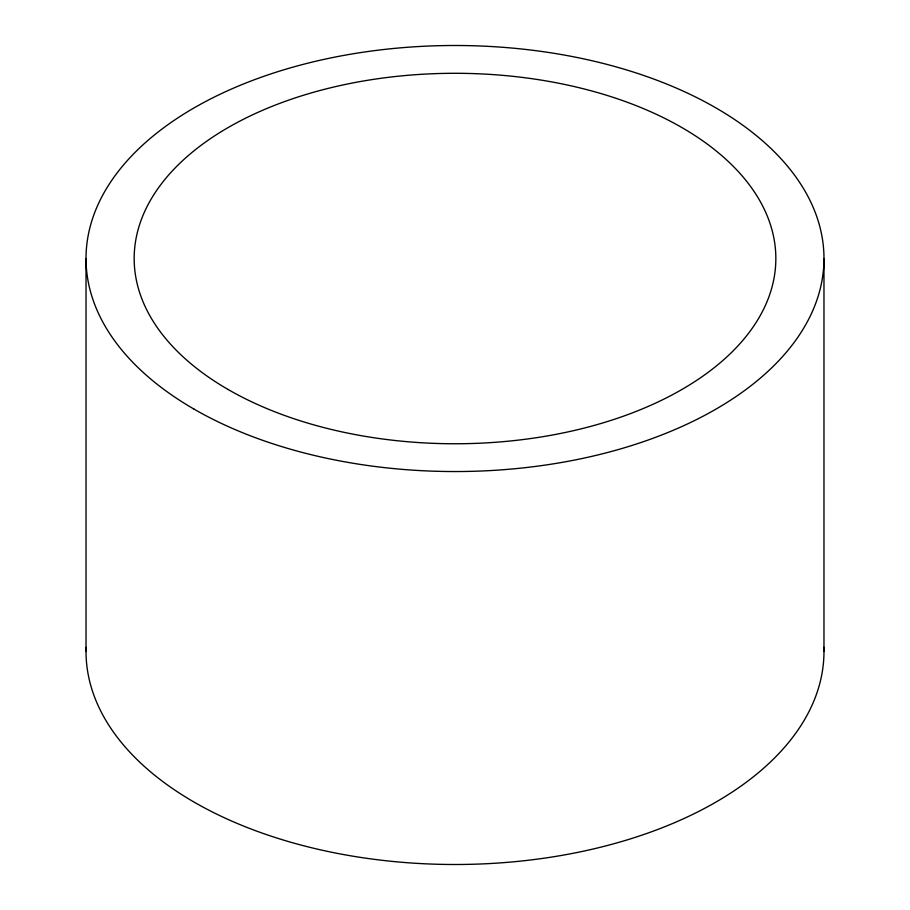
<?xml version="1.0" encoding="UTF-8"?>
<svg xmlns="http://www.w3.org/2000/svg" width="910" height="910" viewBox="0 0 910 910"><rect width="100%" height="100%" fill="white"/><g stroke="black" fill="none" stroke-linecap="round" stroke-linejoin="round"><path stroke-width="1.36" d="M823.971 258.52L823.971 651.48M86.029 258.52L86.029 651.48M823.903 647.329A368.971 213.02 0 0 1 455 864.5A368.971 213.02 0 0 1 86.097 647.329M194.103 409.159A368.971 213.02 0 0 0 811.402 313.654A368.971 213.02 0 0 0 359.507 52.757A368.971 213.02 0 0 0 194.103 409.159M228.126 389.503A320.843 185.242 0 0 0 764.912 306.465A320.843 185.242 0 0 0 371.962 79.602A320.843 185.242 0 0 0 228.126 389.503"/></g></svg>
